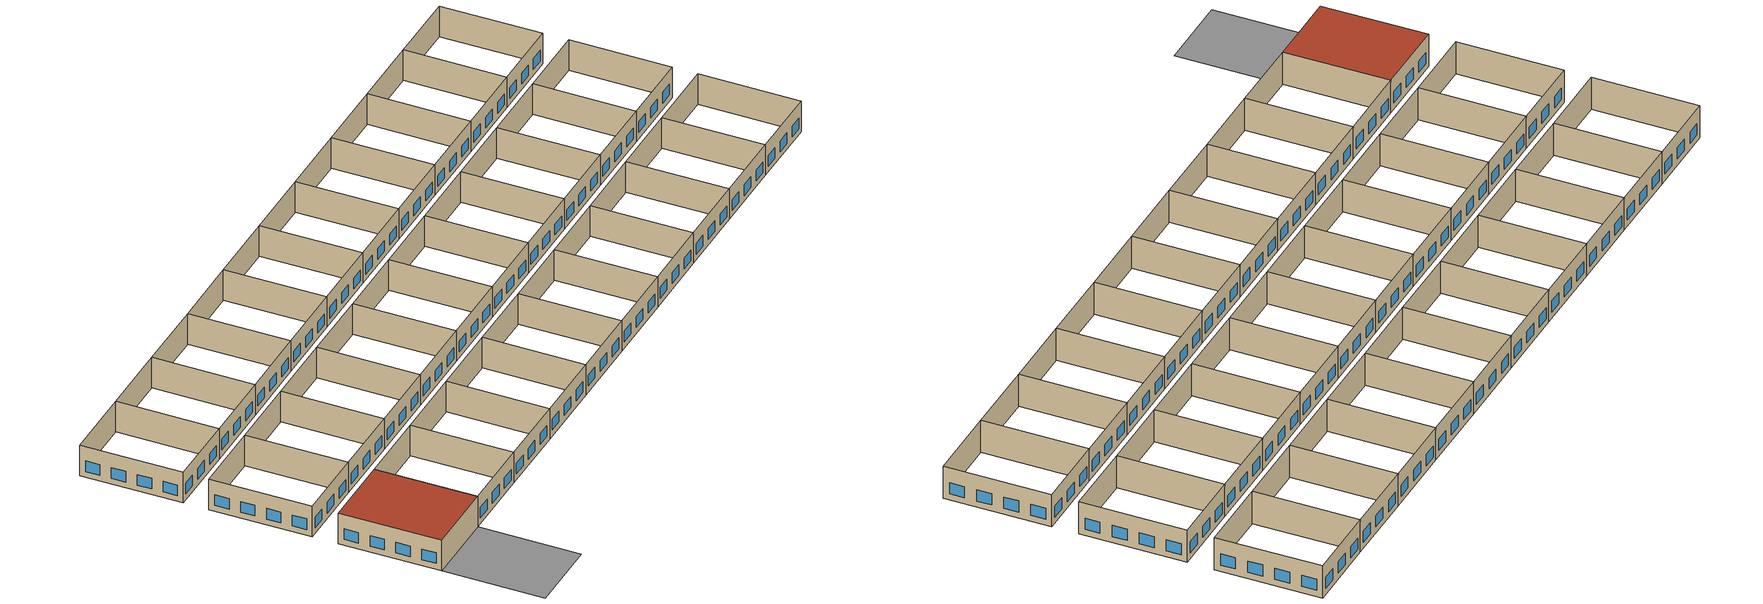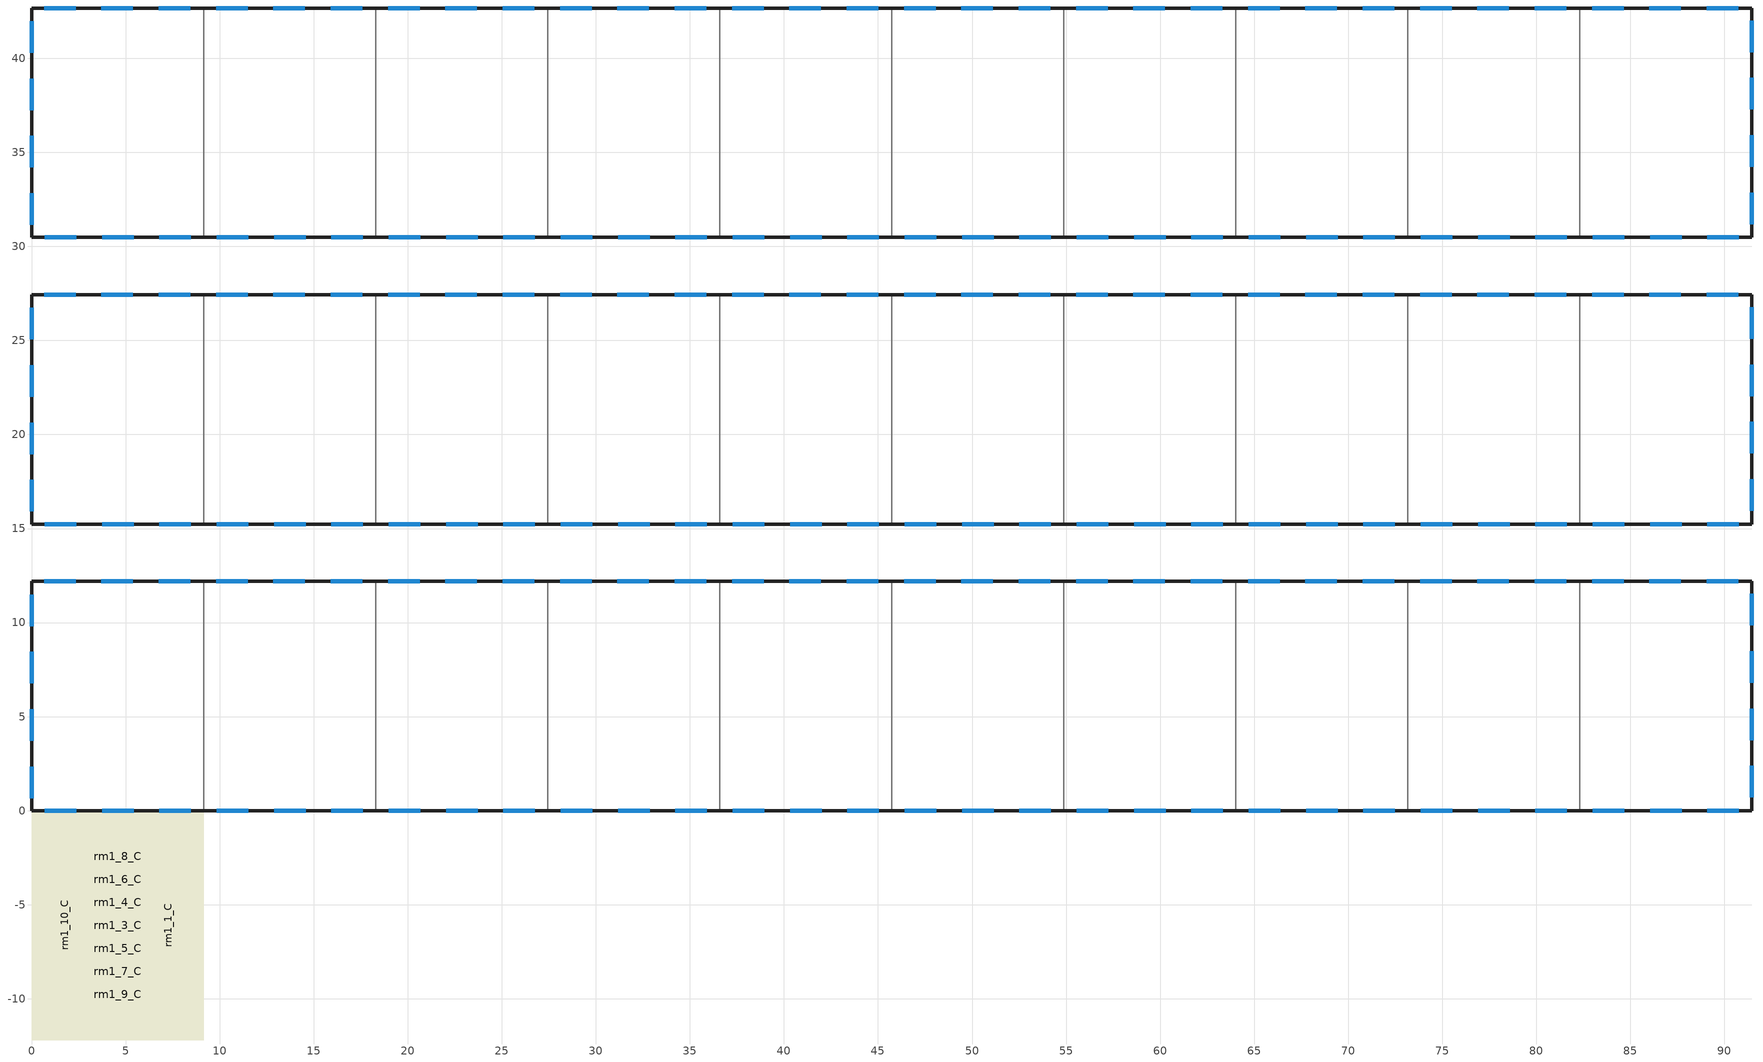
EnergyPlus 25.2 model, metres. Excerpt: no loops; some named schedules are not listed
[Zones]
rm1_3_C
 floor outside (SIMULATED_SL110): 0,-12.19 0,0 9.14,0 9.14,-12.19 z0
 wall outside (4_CONC_RADVA135): 9.14,12.19 0,12.19 0,0 9.14,0 z0:3.96
 wall to rm1_4_C (PARTITION115): 9.14,0 9.14,12.19 z0:3.96
 window (GT3): 8.44,12.19 6.77,12.19 / 5.39,12.19 3.72,12.19 / 2.35,12.19 0.67,12.19 / 0.7,0 2.38,0 / 3.75,0 5.42,0 / 6.8,0 8.47,0 / 0,11.49 0,9.81 / 0,8.44 0,6.77 / 0,5.39 0,3.72 / 0,2.35 0,0.67 z0.76:2.13
 roof outside (CONC_4_IN_NO96): 0,12.19 0,0 9.14,0 9.14,12.19 z3.96
rm1_4_C
 floor outside (SIMULATED_SL110): 0,-12.19 0,0 9.14,0 9.14,-12.19 z0
 wall outside (4_CONC_RADVA135): 18.29,12.19 9.14,12.19 / 9.14,0 18.29,0 z0:3.96
 wall to rm1_5_C (PARTITION115): 18.29,0 18.29,12.19 z0:3.96
 window (GT3): 17.59,12.19 15.91,12.19 / 14.54,12.19 12.86,12.19 / 11.49,12.19 9.81,12.19 / 9.85,0 11.52,0 / 12.89,0 14.57,0 / 15.94,0 17.62,0 z0.76:2.13
 roof outside (CONC_4_IN_NO96): 0,12.19 0,0 9.14,0 9.14,12.19 z3.96
rm1_5_C
 floor outside (SIMULATED_SL110): 0,-12.19 0,0 9.14,0 9.14,-12.19 z0
 wall outside (4_CONC_RADVA135): 27.43,12.19 18.29,12.19 / 18.29,0 27.43,0 z0:3.96
 wall to rm1_6_C (PARTITION115): 27.43,0 27.43,12.19 z0:3.96
 window (GT3): 26.73,12.19 25.05,12.19 / 23.68,12.19 22.01,12.19 / 20.64,12.19 18.96,12.19 / 18.99,0 20.66,0 / 22.04,0 23.71,0 / 25.09,0 26.76,0 z0.76:2.13
 roof outside (CONC_4_IN_NO96): 0,12.19 0,0 9.14,0 9.14,12.19 z3.96
rm1_6_C
 floor outside (SIMULATED_SL110): 0,-12.19 0,0 9.14,0 9.14,-12.19 z0
 wall outside (4_CONC_RADVA135): 36.58,12.19 27.43,12.19 / 27.43,0 36.58,0 z0:3.96
 wall to rm1_7_C (PARTITION115): 36.58,0 36.58,12.19 z0:3.96
 window (GT3): 35.88,12.19 34.2,12.19 / 32.83,12.19 31.15,12.19 / 29.78,12.19 28.1,12.19 / 28.13,0 29.81,0 / 31.18,0 32.86,0 / 34.23,0 35.91,0 z0.76:2.13
 roof outside (CONC_4_IN_NO96): 0,12.19 0,0 9.14,0 9.14,12.19 z3.96
rm1_7_C
 floor outside (SIMULATED_SL110): 0,-12.19 0,0 9.14,0 9.14,-12.19 z0
 wall outside (4_CONC_RADVA135): 45.72,12.19 36.58,12.19 / 36.58,0 45.72,0 z0:3.96
 wall to rm1_8_C (PARTITION115): 45.72,0 45.72,12.19 z0:3.96
 window (GT3): 45.02,12.19 43.34,12.19 / 41.97,12.19 40.3,12.19 / 38.92,12.19 37.25,12.19 / 37.28,0 38.95,0 / 40.33,0 42,0 / 43.37,0 45.05,0 z0.76:2.13
 roof outside (CONC_4_IN_NO96): 0,12.19 0,0 9.14,0 9.14,12.19 z3.96
rm1_8_C
 floor outside (SIMULATED_SL110): 0,-12.19 0,0 9.14,0 9.14,-12.19 z0
 wall outside (4_CONC_RADVA135): 54.86,12.19 45.72,12.19 / 45.72,0 54.86,0 z0:3.96
 wall to rm1_9_C (PARTITION115): 54.86,0 54.86,12.19 z0:3.96
 window (GT3): 54.16,12.19 52.49,12.19 / 51.12,12.19 49.44,12.19 / 48.07,12.19 46.39,12.19 / 46.42,0 48.1,0 / 49.47,0 51.15,0 / 52.52,0 54.19,0 z0.76:2.13
 roof outside (CONC_4_IN_NO96): 0,12.19 0,0 9.14,0 9.14,12.19 z3.96
rm1_9_C
 floor outside (SIMULATED_SL110): 0,-12.19 0,0 9.14,0 9.14,-12.19 z0
 wall outside (4_CONC_RADVA135): 64.01,12.19 54.86,12.19 / 54.86,0 64.01,0 z0:3.96
 wall to rm1_10_C (PARTITION115): 64.01,0 64.01,12.19 z0:3.96
 window (GT3): 63.31,12.19 61.63,12.19 / 60.26,12.19 58.58,12.19 / 57.21,12.19 55.53,12.19 / 55.56,0 57.24,0 / 58.61,0 60.29,0 / 61.66,0 63.34,0 z0.76:2.13
 roof outside (CONC_4_IN_NO96): 0,12.19 0,0 9.14,0 9.14,12.19 z3.96
rm1_10_C
 floor outside (SIMULATED_SL110): 0,-12.19 0,0 9.14,0 9.14,-12.19 z0
 wall outside (4_CONC_RADVA135): 73.15,12.19 64.01,12.19 / 64.01,0 73.15,0 z0:3.96
 wall to rm1_1_C (PARTITION115): 73.15,0 73.15,12.19 z0:3.96
 window (GT3): 72.45,12.19 70.78,12.19 / 69.4,12.19 67.73,12.19 / 66.36,12.19 64.68,12.19 / 64.71,0 66.39,0 / 67.76,0 69.43,0 / 70.81,0 72.48,0 z0.76:2.13
 roof outside (CONC_4_IN_NO96): 0,12.19 0,0 9.14,0 9.14,12.19 z3.96
rm1_1_C
 floor outside (SIMULATED_SL110): 0,-12.19 0,0 9.14,0 9.14,-12.19 z0
 wall outside (4_CONC_RADVA135): 82.3,12.19 73.15,12.19 / 73.15,0 82.3,0 z0:3.96
 wall to rm1_2_C (PARTITION115): 82.3,0 82.3,12.19 z0:3.96
 window (GT3): 81.59,12.19 79.92,12.19 / 78.55,12.19 76.87,12.19 / 75.5,12.19 73.82,12.19 / 73.85,0 75.53,0 / 76.9,0 78.58,0 / 79.95,0 81.62,0 z0.76:2.13
 roof outside (CONC_4_IN_NO96): 0,12.19 0,0 9.14,0 9.14,12.19 z3.96
rm1_2_C
 floor outside (SIMULATED_SL110): 0,-12.19 0,0 9.14,0 9.14,-12.19 z0
 wall outside (4_CONC_RADVA135): 82.3,0 91.44,0 91.44,12.19 82.3,12.19 z0:3.96
 window (GT3): 90.74,12.19 89.06,12.19 / 87.69,12.19 86.02,12.19 / 84.64,12.19 82.97,12.19 / 91.44,0.7 91.44,2.38 / 91.44,3.75 91.44,5.42 / 91.44,6.8 91.44,8.47 / 91.44,9.85 91.44,11.52 / 83,0 84.67,0 / 86.05,0 87.72,0 / 89.09,0 90.77,0 z0.76:2.13
 roof outside (CONC_4_IN_NO96): 0,12.19 0,0 9.14,0 9.14,12.19 z3.96
rm2_1_C
 floor outside (SIMULATED_SL110): 0,-12.19 0,0 9.14,0 9.14,-12.19 z0
 wall outside (4_CONC_RADVA135): 9.14,27.43 0,27.43 0,15.24 9.14,15.24 z0:3.96
 wall to rm2_2_C (PARTITION115): 9.14,15.24 9.14,27.43 z0:3.96
 window (GT3): 8.44,27.43 6.77,27.43 / 5.39,27.43 3.72,27.43 / 2.35,27.43 0.67,27.43 / 0.7,15.24 2.38,15.24 / 3.75,15.24 5.42,15.24 / 6.8,15.24 8.47,15.24 / 0,26.73 0,25.05 / 0,23.68 0,22.01 / 0,20.64 0,18.96 / 0,17.59 0,15.91 z0.76:2.13
 roof outside (CONC_4_IN_NO96): 0,12.19 0,0 9.14,0 9.14,12.19 z3.96
rm2_2_C
 floor outside (SIMULATED_SL110): 0,-12.19 0,0 9.14,0 9.14,-12.19 z0
 wall outside (4_CONC_RADVA135): 18.29,27.43 9.14,27.43 / 9.14,15.24 18.29,15.24 z0:3.96
 wall to rm2_3_C (PARTITION115): 18.29,15.24 18.29,27.43 z0:3.96
 window (GT3): 17.59,27.43 15.91,27.43 / 14.54,27.43 12.86,27.43 / 11.49,27.43 9.81,27.43 / 9.85,15.24 11.52,15.24 / 12.89,15.24 14.57,15.24 / 15.94,15.24 17.62,15.24 z0.76:2.13
 roof outside (CONC_4_IN_NO96): 0,12.19 0,0 9.14,0 9.14,12.19 z3.96
rm2_3_C
 floor outside (SIMULATED_SL110): 0,-12.19 0,0 9.14,0 9.14,-12.19 z0
 wall outside (4_CONC_RADVA135): 27.43,27.43 18.29,27.43 / 18.29,15.24 27.43,15.24 z0:3.96
 wall to rm2_4_C (PARTITION115): 27.43,15.24 27.43,27.43 z0:3.96
 window (GT3): 26.73,27.43 25.05,27.43 / 23.68,27.43 22.01,27.43 / 20.64,27.43 18.96,27.43 / 18.99,15.24 20.66,15.24 / 22.04,15.24 23.71,15.24 / 25.09,15.24 26.76,15.24 z0.76:2.13
 roof outside (CONC_4_IN_NO96): 0,12.19 0,0 9.14,0 9.14,12.19 z3.96
rm2_4_C
 floor outside (SIMULATED_SL110): 0,-12.19 0,0 9.14,0 9.14,-12.19 z0
 wall outside (4_CONC_RADVA135): 36.58,27.43 27.43,27.43 / 27.43,15.24 36.58,15.24 z0:3.96
 wall to rm2_5_C (PARTITION115): 36.58,15.24 36.58,27.43 z0:3.96
 window (GT3): 35.88,27.43 34.2,27.43 / 32.83,27.43 31.15,27.43 / 29.78,27.43 28.1,27.43 / 28.13,15.24 29.81,15.24 / 31.18,15.24 32.86,15.24 / 34.23,15.24 35.91,15.24 z0.76:2.13
 roof outside (CONC_4_IN_NO96): 0,12.19 0,0 9.14,0 9.14,12.19 z3.96
rm2_5_C
 floor outside (SIMULATED_SL110): 0,-12.19 0,0 9.14,0 9.14,-12.19 z0
 wall outside (4_CONC_RADVA135): 45.72,27.43 36.58,27.43 / 36.58,15.24 45.72,15.24 z0:3.96
 wall to rm2_6_C (PARTITION115): 45.72,15.24 45.72,27.43 z0:3.96
 window (GT3): 45.02,27.43 43.34,27.43 / 41.97,27.43 40.3,27.43 / 38.92,27.43 37.25,27.43 / 37.28,15.24 38.95,15.24 / 40.33,15.24 42,15.24 / 43.37,15.24 45.05,15.24 z0.76:2.13
 roof outside (CONC_4_IN_NO96): 0,12.19 0,0 9.14,0 9.14,12.19 z3.96
rm2_6_C
 floor outside (SIMULATED_SL110): 0,-12.19 0,0 9.14,0 9.14,-12.19 z0
 wall outside (4_CONC_RADVA135): 54.86,27.43 45.72,27.43 / 45.72,15.24 54.86,15.24 z0:3.96
 wall to rm2_7_C (PARTITION115): 54.86,15.24 54.86,27.43 z0:3.96
 window (GT3): 54.16,27.43 52.49,27.43 / 51.12,27.43 49.44,27.43 / 48.07,27.43 46.39,27.43 / 46.42,15.24 48.1,15.24 / 49.47,15.24 51.15,15.24 / 52.52,15.24 54.19,15.24 z0.76:2.13
 roof outside (CONC_4_IN_NO96): 0,12.19 0,0 9.14,0 9.14,12.19 z3.96
rm2_7_C
 floor outside (SIMULATED_SL110): 0,-12.19 0,0 9.14,0 9.14,-12.19 z0
 wall outside (4_CONC_RADVA135): 64.01,27.43 54.86,27.43 / 54.86,15.24 64.01,15.24 z0:3.96
 wall to rm2_8_C (PARTITION115): 64.01,15.24 64.01,27.43 z0:3.96
 window (GT3): 63.31,27.43 61.63,27.43 / 60.26,27.43 58.58,27.43 / 57.21,27.43 55.53,27.43 / 55.56,15.24 57.24,15.24 / 58.61,15.24 60.29,15.24 / 61.66,15.24 63.34,15.24 z0.76:2.13
 roof outside (CONC_4_IN_NO96): 0,12.19 0,0 9.14,0 9.14,12.19 z3.96
rm2_8_C
 floor outside (SIMULATED_SL110): 0,-12.19 0,0 9.14,0 9.14,-12.19 z0
 wall outside (4_CONC_RADVA135): 73.15,27.43 64.01,27.43 / 64.01,15.24 73.15,15.24 z0:3.96
 wall to rm2_9_C (PARTITION115): 73.15,15.24 73.15,27.43 z0:3.96
 window (GT3): 72.45,27.43 70.78,27.43 / 69.4,27.43 67.73,27.43 / 66.36,27.43 64.68,27.43 / 64.71,15.24 66.39,15.24 / 67.76,15.24 69.43,15.24 / 70.81,15.24 72.48,15.24 z0.76:2.13
 roof outside (CONC_4_IN_NO96): 0,12.19 0,0 9.14,0 9.14,12.19 z3.96
rm2_9_C
 floor outside (SIMULATED_SL110): 0,-12.19 0,0 9.14,0 9.14,-12.19 z0
 wall outside (4_CONC_RADVA135): 82.3,27.43 73.15,27.43 / 73.15,15.24 82.3,15.24 z0:3.96
 wall to rm2_10_C (PARTITION115): 82.3,15.24 82.3,27.43 z0:3.96
 window (GT3): 81.59,27.43 79.92,27.43 / 78.55,27.43 76.87,27.43 / 75.5,27.43 73.82,27.43 / 73.85,15.24 75.53,15.24 / 76.9,15.24 78.58,15.24 / 79.95,15.24 81.62,15.24 z0.76:2.13
 roof outside (CONC_4_IN_NO96): 0,12.19 0,0 9.14,0 9.14,12.19 z3.96
rm2_10_C
 floor outside (SIMULATED_SL110): 0,-12.19 0,0 9.14,0 9.14,-12.19 z0
 wall outside (4_CONC_RADVA135): 82.3,15.24 91.44,15.24 91.44,27.43 82.3,27.43 z0:3.96
 window (GT3): 90.74,27.43 89.06,27.43 / 87.69,27.43 86.02,27.43 / 84.64,27.43 82.97,27.43 / 91.44,15.94 91.44,17.62 / 91.44,18.99 91.44,20.66 / 91.44,22.04 91.44,23.71 / 91.44,25.09 91.44,26.76 / 83,15.24 84.67,15.24 / 86.05,15.24 87.72,15.24 / 89.09,15.24 90.77,15.24 z0.76:2.13
 roof outside (CONC_4_IN_NO96): 0,12.19 0,0 9.14,0 9.14,12.19 z3.96
rm3_1_C
 floor outside (SIMULATED_SL110): 0,-12.19 0,0 9.14,0 9.14,-12.19 z0
 wall outside (4_CONC_RADVA135): 9.14,42.67 0,42.67 0,30.48 9.14,30.48 z0:3.96
 wall to rm3_2_C (PARTITION115): 9.14,30.48 9.14,42.67 z0:3.96
 window (GT3): 8.44,42.67 6.77,42.67 / 5.39,42.67 3.72,42.67 / 2.35,42.67 0.67,42.67 / 0.7,30.48 2.38,30.48 / 3.75,30.48 5.42,30.48 / 6.8,30.48 8.47,30.48 / 0,41.97 0,40.3 / 0,38.92 0,37.25 / 0,35.88 0,34.2 / 0,32.83 0,31.15 z0.76:2.13
 roof outside (CONC_4_IN_NO96): 0,12.19 0,0 9.14,0 9.14,12.19 z3.96
rm3_2_C
 floor outside (SIMULATED_SL110): 0,-12.19 0,0 9.14,0 9.14,-12.19 z0
 wall outside (4_CONC_RADVA135): 18.29,42.67 9.14,42.67 / 9.14,30.48 18.29,30.48 z0:3.96
 wall to rm3_3_C (PARTITION115): 18.29,30.48 18.29,42.67 z0:3.96
 window (GT3): 17.59,42.67 15.91,42.67 / 14.54,42.67 12.86,42.67 / 11.49,42.67 9.81,42.67 / 9.85,30.48 11.52,30.48 / 12.89,30.48 14.57,30.48 / 15.94,30.48 17.62,30.48 z0.76:2.13
 roof outside (CONC_4_IN_NO96): 0,12.19 0,0 9.14,0 9.14,12.19 z3.96
rm3_3_C
 floor outside (SIMULATED_SL110): 0,-12.19 0,0 9.14,0 9.14,-12.19 z0
 wall outside (4_CONC_RADVA135): 27.43,42.67 18.29,42.67 / 18.29,30.48 27.43,30.48 z0:3.96
 wall to rm3_4_C (PARTITION115): 27.43,30.48 27.43,42.67 z0:3.96
 window (GT3): 26.73,42.67 25.05,42.67 / 23.68,42.67 22.01,42.67 / 20.64,42.67 18.96,42.67 / 18.99,30.48 20.66,30.48 / 22.04,30.48 23.71,30.48 / 25.09,30.48 26.76,30.48 z0.76:2.13
 roof outside (CONC_4_IN_NO96): 0,12.19 0,0 9.14,0 9.14,12.19 z3.96
rm3_4_C
 floor outside (SIMULATED_SL110): 0,-12.19 0,0 9.14,0 9.14,-12.19 z0
 wall outside (4_CONC_RADVA135): 36.58,42.67 27.43,42.67 / 27.43,30.48 36.58,30.48 z0:3.96
 wall to rm3_5_C (PARTITION115): 36.58,30.48 36.58,42.67 z0:3.96
 window (GT3): 35.88,42.67 34.2,42.67 / 32.83,42.67 31.15,42.67 / 29.78,42.67 28.1,42.67 / 28.13,30.48 29.81,30.48 / 31.18,30.48 32.86,30.48 / 34.23,30.48 35.91,30.48 z0.76:2.13
 roof outside (CONC_4_IN_NO96): 0,12.19 0,0 9.14,0 9.14,12.19 z3.96
rm3_5_C
 floor outside (SIMULATED_SL110): 0,-12.19 0,0 9.14,0 9.14,-12.19 z0
 wall outside (4_CONC_RADVA135): 45.72,42.67 36.58,42.67 / 36.58,30.48 45.72,30.48 z0:3.96
 wall to rm3_6_C (PARTITION115): 45.72,30.48 45.72,42.67 z0:3.96
 window (GT3): 45.02,42.67 43.34,42.67 / 41.97,42.67 40.3,42.67 / 38.92,42.67 37.25,42.67 / 37.28,30.48 38.95,30.48 / 40.33,30.48 42,30.48 / 43.37,30.48 45.05,30.48 z0.76:2.13
 roof outside (CONC_4_IN_NO96): 0,12.19 0,0 9.14,0 9.14,12.19 z3.96
rm3_6_C
 floor outside (SIMULATED_SL110): 0,-12.19 0,0 9.14,0 9.14,-12.19 z0
 wall outside (4_CONC_RADVA135): 54.86,42.67 45.72,42.67 / 45.72,30.48 54.86,30.48 z0:3.96
 wall to rm3_7_C (PARTITION115): 54.86,30.48 54.86,42.67 z0:3.96
 window (GT3): 54.16,42.67 52.49,42.67 / 51.12,42.67 49.44,42.67 / 48.07,42.67 46.39,42.67 / 46.42,30.48 48.1,30.48 / 49.47,30.48 51.15,30.48 / 52.52,30.48 54.19,30.48 z0.76:2.13
 roof outside (CONC_4_IN_NO96): 0,12.19 0,0 9.14,0 9.14,12.19 z3.96
rm3_7_C
 floor outside (SIMULATED_SL110): 0,-12.19 0,0 9.14,0 9.14,-12.19 z0
 wall outside (4_CONC_RADVA135): 64.01,42.67 54.86,42.67 / 54.86,30.48 64.01,30.48 z0:3.96
 wall to rm3_8_C (PARTITION115): 64.01,30.48 64.01,42.67 z0:3.96
 window (GT3): 63.31,42.67 61.63,42.67 / 60.26,42.67 58.58,42.67 / 57.21,42.67 55.53,42.67 / 55.56,30.48 57.24,30.48 / 58.61,30.48 60.29,30.48 / 61.66,30.48 63.34,30.48 z0.76:2.13
 roof outside (CONC_4_IN_NO96): 0,12.19 0,0 9.14,0 9.14,12.19 z3.96
rm3_8_C
 floor outside (SIMULATED_SL110): 0,-12.19 0,0 9.14,0 9.14,-12.19 z0
 wall outside (4_CONC_RADVA135): 73.15,42.67 64.01,42.67 / 64.01,30.48 73.15,30.48 z0:3.96
 wall to rm3_9_C (PARTITION115): 73.15,30.48 73.15,42.67 z0:3.96
 window (GT3): 72.45,42.67 70.78,42.67 / 69.4,42.67 67.73,42.67 / 66.36,42.67 64.68,42.67 / 64.71,30.48 66.39,30.48 / 67.76,30.48 69.43,30.48 / 70.81,30.48 72.48,30.48 z0.76:2.13
 roof outside (CONC_4_IN_NO96): 0,12.19 0,0 9.14,0 9.14,12.19 z3.96
rm3_9_C
 floor outside (SIMULATED_SL110): 0,-12.19 0,0 9.14,0 9.14,-12.19 z0
 wall outside (4_CONC_RADVA135): 82.3,42.67 73.15,42.67 / 73.15,30.48 82.3,30.48 z0:3.96
 wall to rm3_10_C (PARTITION115): 82.3,30.48 82.3,42.67 z0:3.96
 window (GT3): 81.59,42.67 79.92,42.67 / 78.55,42.67 76.87,42.67 / 75.5,42.67 73.82,42.67 / 73.85,30.48 75.53,30.48 / 76.9,30.48 78.58,30.48 / 79.95,30.48 81.62,30.48 z0.76:2.13
 roof outside (CONC_4_IN_NO96): 0,12.19 0,0 9.14,0 9.14,12.19 z3.96
rm3_10_C
 floor outside (SIMULATED_SL110): 0,-12.19 0,0 9.14,0 9.14,-12.19 z0
 wall outside (4_CONC_RADVA135): 82.3,30.48 91.44,30.48 91.44,42.67 82.3,42.67 z0:3.96
 window (GT3): 90.74,42.67 89.06,42.67 / 87.69,42.67 86.02,42.67 / 84.64,42.67 82.97,42.67 / 91.44,31.18 91.44,32.86 / 91.44,34.23 91.44,35.91 / 91.44,37.28 91.44,38.95 / 91.44,40.33 91.44,42 / 83,30.48 84.67,30.48 / 86.05,30.48 87.72,30.48 / 89.09,30.48 90.77,30.48 z0.76:2.13
 roof outside (CONC_4_IN_NO96): 0,12.19 0,0 9.14,0 9.14,12.19 z3.96
[Building]
Green Design Tools: North Axis {deg}=180.0017; Terrain=City; Loads Convergence Tolerance Value=0.04; Temperature Convergence Tolerance Value {deltaC}=0.4; Solar Distribution=FullExterior; Maximum Number of Warmup Days=25; Minimum Number of Warmup Days=6
[Site:Location]
CZ03RV2: Latitude {deg}=38.5; Longitude {deg}=-121.5; Time Zone {hr}=-8; Elevation {m}=15.24
[Site:GroundTemperature:BuildingSurface]
12.38889, 11.22224, 11.11112, 11.66668, 13.8889, 16.11112, 18.05557, 19.2778, 19.38892, 18.38889, 16.50002, 14.33334
[SizingPeriod:DesignDay] Humidity Condition Type=Wetbulb; Rain Indicator=No; Snow Indicator=No; Daylight Saving Time Indicator=No; Solar Model Indicator=ASHRAEClearSky; Sky Clearness=0
Name | Month | Day of Month | Day Type | Maximum Dry-Bulb Temperature {C} | Daily Dry-Bulb Temperature Range {deltaC} | Wetbulb or DewPoint at Maximum Dry-Bulb {C} | Barometric Pressure {Pa} | Wind Speed {m/s} | Wind Direction {deg}
CZ03RV2 Coldest Day from Weather File | 12 | 28 | WinterDesignDay | 15 | 13.3 | 8.9 | 102805.1 | 2.12 | 67
CZ03RV2 Hottest Day from Weather File | 9 | 29 | SummerDesignDay | 31.7 | 20.6 | 16.1 | 101351.8 | 5.06 | 87
[Material] Thermal Absorptance=0.9
Name | Roughness | Thickness {m} | Conductivity {W/m-K} | Density {kg/m3} | Specific Heat {J/kg-K} | Solar Absorptance | Visible Absorptance
CONC_4_IN_NO96__CC03_97 | MediumRough | 0.10159 | 1.310345 | 2242.584 | 836.7661 | 0.7
SIMULATED_SL110__IN05_111 | MediumRough | 0.245821 | 0.04324 | 9.611076 | 836.7661 | 0
SIMULATED_SL110__MAT357_112 | MediumRough | 0.4572 | 0.8648 | 1361.569 | 836.7661 | 0
SIMULATED_SL110__MAT356_113 | MediumRough | 0.3048 | 0.51888 | 1601.846 | 836.7661 | 0
PARTITION115__GP02_87 | MediumRough | 0.0158801 | 0.160161 | 800.923 | 836.7661 | 0.3
4_CONC_RADVA135__CC14_80 | MediumRough | 0.10159 | 1.801724 | 2242.584 | 836.7661 | 0.7
4_CONC_RADVA135__IN36_136 | MediumRough | 0.0762 | 0.034592 | 28.83323 | 1213.311 | 0.7
4_CONC_RADVA135__GP02_87 | MediumRough | 0.0158801 | 0.160161 | 800.923 | 836.7661 | 0.7
rm1_3_CFURN; rm1_4_CFURN; rm1_5_CFURN; rm1_6_CFURN; rm1_7_CFURN; rm1_8_CFURN; rm1_9_CFURN; rm1_10_CFURN; rm1_1_CFURN; rm1_2_CFURN; rm2_1_CFURN; rm2_2_CFURN; rm2_3_CFURN; rm2_4_CFURN; rm2_5_CFURN; rm2_6_CFURN; rm2_7_CFURN; rm2_8_CFURN; rm2_9_CFURN; rm2_10_CFURN; rm3_1_CFURN; rm3_2_CFURN; rm3_3_CFURN; rm3_4_CFURN; rm3_5_CFURN; rm3_6_CFURN; rm3_7_CFURN; rm3_8_CFURN; rm3_9_CFURN; rm3_10_CFURN | Smooth | 0.00762 | 0.17296 | 640.7384 | 1255.149 | 0.7 | 0.7
[Construction]
CONC_4_IN_NO96: CONC_4_IN_NO96__CC03_97
SIMULATED_SL110: SIMULATED_SL110__IN05_111, SIMULATED_SL110__MAT357_112, SIMULATED_SL110__MAT356_113
PARTITION115: PARTITION115__GP02_87, PARTITION115__WMF00_116, PARTITION115__GP02_87
4_CONC_RADVA135: 4_CONC_RADVA135__CC14_80, 4_CONC_RADVA135__IN36_136, 4_CONC_RADVA135__GP02_87
GT3: BRONZE 6MM
rm1_3_CFURNCONS: rm1_3_CFURN
rm1_4_CFURNCONS: rm1_4_CFURN
rm1_5_CFURNCONS: rm1_5_CFURN
rm1_6_CFURNCONS: rm1_6_CFURN
rm1_7_CFURNCONS: rm1_7_CFURN
rm1_8_CFURNCONS: rm1_8_CFURN
rm1_9_CFURNCONS: rm1_9_CFURN
rm1_10_CFURNCONS: rm1_10_CFURN
rm1_1_CFURNCONS: rm1_1_CFURN
rm1_2_CFURNCONS: rm1_2_CFURN
rm2_1_CFURNCONS: rm2_1_CFURN
rm2_2_CFURNCONS: rm2_2_CFURN
rm2_3_CFURNCONS: rm2_3_CFURN
rm2_4_CFURNCONS: rm2_4_CFURN
rm2_5_CFURNCONS: rm2_5_CFURN
rm2_6_CFURNCONS: rm2_6_CFURN
rm2_7_CFURNCONS: rm2_7_CFURN
rm2_8_CFURNCONS: rm2_8_CFURN
rm2_9_CFURNCONS: rm2_9_CFURN
rm2_10_CFURNCONS: rm2_10_CFURN
rm3_1_CFURNCONS: rm3_1_CFURN
rm3_2_CFURNCONS: rm3_2_CFURN
rm3_3_CFURNCONS: rm3_3_CFURN
rm3_4_CFURNCONS: rm3_4_CFURN
rm3_5_CFURNCONS: rm3_5_CFURN
rm3_6_CFURNCONS: rm3_6_CFURN
rm3_7_CFURNCONS: rm3_7_CFURN
rm3_8_CFURNCONS: rm3_8_CFURN
rm3_9_CFURNCONS: rm3_9_CFURN
rm3_10_CFURNCONS: rm3_10_CFURN
[Material:NoMass]
PARTITION115__WMF00_116: Roughness=MediumRough; Thermal Resistance {m2-K/W}=0.107499; Thermal Absorptance=0.9; Solar Absorptance=0.3
[WindowMaterial:Glazing]
BRONZE 6MM: Optical Data Type=SpectralAverage; Thickness {m}=.006; Solar Transmittance at Normal Incidence=.482; Front Side Solar Reflectance at Normal Incidence=.054; Back Side Solar Reflectance at Normal Incidence=.054; Visible Transmittance at Normal Incidence=.534; Front Side Visible Reflectance at Normal Incidence=.057; Back Side Visible Reflectance at Normal Incidence=.057; Infrared Transmittance at Normal Incidence=0; Front Side Infrared Hemispherical Emissivity=.84; Back Side Infrared Hemispherical Emissivity=.84; Conductivity {W/m-K}=.9
[WindowMaterial:Shade] Solar Transmittance=0.8; Solar Reflectance=0.19; Visible Transmittance=0.8; Visible Reflectance=0.19; Infrared Hemispherical Emissivity=0.001; Infrared Transmittance=0.99; Thickness {m}=0.001; Conductivity {W/m-K}=10000; Shade to Glass Distance {m}=0.001; Top Opening Multiplier=0; Bottom Opening Multiplier=0; Left-Side Opening Multiplier=0; Right-Side Opening Multiplier=0; Airflow Permeability=0.8
Window1001WSM; Window3806WSM; Window3807WSM; Window1003WSM; Window3808WSM; Window3809WSM; Window1004WSM; Window3810WSM; Window3811WSM; Window3812WSM; Window1006WSM; Window3813WSM; Window3814WSM; Window1007WSM; Window3815WSM; Window3816WSM; Window1008WSM; Window3817WSM; Window3818WSM; Window1009WSM; Window3819WSM; Window3820WSM; Window1010WSM; Window3821WSM; Window3822WSM; Window1011WSM; Window3823WSM; Window3824WSM; Window1012WSM; Window3825WSM; Window3826WSM; Window1013WSM; Window3827WSM; Window3828WSM; Window1014WSM; Window3829WSM; Window3830WSM; Window1015WSM; Window3831WSM; Window3832WSM; Window1016WSM; Window3833WSM; Window3834WSM; Window1017WSM; Window3835WSM; Window3836WSM; Window1018WSM; Window3837WSM; Window3838WSM; Window1005WSM; Window3839WSM; Window3840WSM; Window1019WSM; Window3841WSM; Window3842WSM; Window1020WSM; Window3843WSM; Window3844WSM; Window1021WSM; Window3845WSM; Window3846WSM; Window1022WSM; Window3847WSM; Window3848WSM; Window3849WSM; Window1023WSM; Window3850WSM; Window3851WSM; Window1024WSM; Window3852WSM; Window3853WSM; Window1025WSM; Window3854WSM; Window3855WSM; Window1026WSM; Window3856WSM; Window3857WSM; Window3858WSM; Window1027WSM; Window3859WSM; Window3860WSM; Window1028WSM; Window3861WSM; Window3862WSM; Window1029WSM; Window3863WSM; Window3864WSM; Window1030WSM; Window3865WSM; Window3866WSM; Window1031WSM; Window3867WSM; Window3868WSM; Window1032WSM; Window3869WSM; Window3870WSM; Window1033WSM; Window3871WSM; Window3872WSM; Window1034WSM; Window3873WSM; Window3874WSM; Window1035WSM; Window3875WSM; Window3876WSM; Window1036WSM; Window3877WSM; Window3878WSM; Window1037WSM; Window3879WSM; Window3880WSM; Window1038WSM; Window3881WSM; Window3882WSM; Window1039WSM; Window3883WSM; Window3884WSM; Window1040WSM; Window3885WSM; Window3886WSM; Window1041WSM; Window3887WSM; Window3888WSM; Window1042WSM; Window3889WSM; Window3890WSM; Window1043WSM; Window3891WSM; Window3892WSM; Window1044WSM; Window3893WSM; Window3894WSM; Window3895WSM; Window1045WSM; Window3896WSM; Window3897WSM; Window1046WSM; Window3898WSM; Window3899WSM; Window1047WSM; Window3900WSM; Window3901WSM; Window1048WSM; Window3902WSM; Window3903WSM; Window3904WSM; Window1049WSM; Window3905WSM; Window3906WSM; Window1050WSM; Window3907WSM; Window3908WSM; Window1051WSM; Window3909WSM; Window3910WSM; Window1052WSM; Window3911WSM; Window3912WSM; Window1053WSM; Window3913WSM; Window3914WSM; Window1054WSM; Window3915WSM; Window3916WSM; Window1055WSM; Window3917WSM; Window3918WSM; Window1056WSM; Window3919WSM; Window3920WSM; Window1057WSM; Window3921WSM; Window3922WSM; Window1058WSM; Window3923WSM; Window3924WSM; Window1059WSM; Window3925WSM; Window3926WSM; Window1060WSM; Window3927WSM; Window3928WSM; Window1061WSM; Window3929WSM; Window3930WSM; Window1062WSM; Window3931WSM; Window3932WSM; Window1063WSM; Window3933WSM; Window3934WSM; Window1064WSM; Window3935WSM; Window3936WSM; Window1065WSM; Window3937WSM; Window3938WSM; Window1066WSM; Window3939WSM; Window3940WSM; Window3941WSM; Window1067WSM; Window3942WSM; Window3943WSM
[WindowProperty:ShadingControl] Shading Type=InteriorShade; Shading Control Type=AlwaysOn; Setpoint {W/m2, W or deg C}=10.9383; Shading Control Is Scheduled=NO; Glare Control Is Active=NO
Name | Shading Device Material
Window1001WSC | Window1001WSM
Window3806WSC | Window3806WSM
Window3807WSC | Window3807WSM
Window1003WSC | Window1003WSM
Window3808WSC | Window3808WSM
Window3809WSC | Window3809WSM
Window1004WSC | Window1004WSM
Window3810WSC | Window3810WSM
Window3811WSC | Window3811WSM
Window3812WSC | Window3812WSM
Window1006WSC | Window1006WSM
Window3813WSC | Window3813WSM
Window3814WSC | Window3814WSM
Window1007WSC | Window1007WSM
Window3815WSC | Window3815WSM
Window3816WSC | Window3816WSM
Window1008WSC | Window1008WSM
Window3817WSC | Window3817WSM
Window3818WSC | Window3818WSM
Window1009WSC | Window1009WSM
Window3819WSC | Window3819WSM
Window3820WSC | Window3820WSM
Window1010WSC | Window1010WSM
Window3821WSC | Window3821WSM
Window3822WSC | Window3822WSM
Window1011WSC | Window1011WSM
Window3823WSC | Window3823WSM
Window3824WSC | Window3824WSM
Window1012WSC | Window1012WSM
Window3825WSC | Window3825WSM
Window3826WSC | Window3826WSM
Window1013WSC | Window1013WSM
Window3827WSC | Window3827WSM
Window3828WSC | Window3828WSM
Window1014WSC | Window1014WSM
Window3829WSC | Window3829WSM
Window3830WSC | Window3830WSM
Window1015WSC | Window1015WSM
Window3831WSC | Window3831WSM
Window3832WSC | Window3832WSM
Window1016WSC | Window1016WSM
Window3833WSC | Window3833WSM
Window3834WSC | Window3834WSM
Window1017WSC | Window1017WSM
Window3835WSC | Window3835WSM
Window3836WSC | Window3836WSM
Window1018WSC | Window1018WSM
Window3837WSC | Window3837WSM
Window3838WSC | Window3838WSM
Window1005WSC | Window1005WSM
Window3839WSC | Window3839WSM
Window3840WSC | Window3840WSM
Window1019WSC | Window1019WSM
Window3841WSC | Window3841WSM
Window3842WSC | Window3842WSM
Window1020WSC | Window1020WSM
Window3843WSC | Window3843WSM
Window3844WSC | Window3844WSM
Window1021WSC | Window1021WSM
Window3845WSC | Window3845WSM
Window3846WSC | Window3846WSM
Window1022WSC | Window1022WSM
Window3847WSC | Window3847WSM
Window3848WSC | Window3848WSM
Window3849WSC | Window3849WSM
Window1023WSC | Window1023WSM
Window3850WSC | Window3850WSM
Window3851WSC | Window3851WSM
Window1024WSC | Window1024WSM
Window3852WSC | Window3852WSM
Window3853WSC | Window3853WSM
Window1025WSC | Window1025WSM
Window3854WSC | Window3854WSM
Window3855WSC | Window3855WSM
Window1026WSC | Window1026WSM
Window3856WSC | Window3856WSM
Window3857WSC | Window3857WSM
Window3858WSC | Window3858WSM
Window1027WSC | Window1027WSM
Window3859WSC | Window3859WSM
Window3860WSC | Window3860WSM
Window1028WSC | Window1028WSM
Window3861WSC | Window3861WSM
Window3862WSC | Window3862WSM
Window1029WSC | Window1029WSM
Window3863WSC | Window3863WSM
Window3864WSC | Window3864WSM
Window1030WSC | Window1030WSM
Window3865WSC | Window3865WSM
Window3866WSC | Window3866WSM
Window1031WSC | Window1031WSM
Window3867WSC | Window3867WSM
Window3868WSC | Window3868WSM
Window1032WSC | Window1032WSM
Window3869WSC | Window3869WSM
Window3870WSC | Window3870WSM
Window1033WSC | Window1033WSM
Window3871WSC | Window3871WSM
Window3872WSC | Window3872WSM
Window1034WSC | Window1034WSM
Window3873WSC | Window3873WSM
Window3874WSC | Window3874WSM
Window1035WSC | Window1035WSM
Window3875WSC | Window3875WSM
Window3876WSC | Window3876WSM
Window1036WSC | Window1036WSM
Window3877WSC | Window3877WSM
Window3878WSC | Window3878WSM
Window1037WSC | Window1037WSM
Window3879WSC | Window3879WSM
Window3880WSC | Window3880WSM
Window1038WSC | Window1038WSM
Window3881WSC | Window3881WSM
Window3882WSC | Window3882WSM
Window1039WSC | Window1039WSM
Window3883WSC | Window3883WSM
Window3884WSC | Window3884WSM
Window1040WSC | Window1040WSM
Window3885WSC | Window3885WSM
Window3886WSC | Window3886WSM
Window1041WSC | Window1041WSM
Window3887WSC | Window3887WSM
Window3888WSC | Window3888WSM
Window1042WSC | Window1042WSM
Window3889WSC | Window3889WSM
Window3890WSC | Window3890WSM
Window1043WSC | Window1043WSM
Window3891WSC | Window3891WSM
Window3892WSC | Window3892WSM
Window1044WSC | Window1044WSM
Window3893WSC | Window3893WSM
Window3894WSC | Window3894WSM
Window3895WSC | Window3895WSM
Window1045WSC | Window1045WSM
Window3896WSC | Window3896WSM
Window3897WSC | Window3897WSM
Window1046WSC | Window1046WSM
Window3898WSC | Window3898WSM
Window3899WSC | Window3899WSM
Window1047WSC | Window1047WSM
Window3900WSC | Window3900WSM
Window3901WSC | Window3901WSM
Window1048WSC | Window1048WSM
Window3902WSC | Window3902WSM
Window3903WSC | Window3903WSM
Window3904WSC | Window3904WSM
Window1049WSC | Window1049WSM
Window3905WSC | Window3905WSM
Window3906WSC | Window3906WSM
Window1050WSC | Window1050WSM
Window3907WSC | Window3907WSM
Window3908WSC | Window3908WSM
Window1051WSC | Window1051WSM
Window3909WSC | Window3909WSM
Window3910WSC | Window3910WSM
Window1052WSC | Window1052WSM
Window3911WSC | Window3911WSM
Window3912WSC | Window3912WSM
Window1053WSC | Window1053WSM
Window3913WSC | Window3913WSM
Window3914WSC | Window3914WSM
Window1054WSC | Window1054WSM
Window3915WSC | Window3915WSM
Window3916WSC | Window3916WSM
Window1055WSC | Window1055WSM
Window3917WSC | Window3917WSM
Window3918WSC | Window3918WSM
Window1056WSC | Window1056WSM
Window3919WSC | Window3919WSM
Window3920WSC | Window3920WSM
Window1057WSC | Window1057WSM
Window3921WSC | Window3921WSM
Window3922WSC | Window3922WSM
Window1058WSC | Window1058WSM
Window3923WSC | Window3923WSM
Window3924WSC | Window3924WSM
Window1059WSC | Window1059WSM
Window3925WSC | Window3925WSM
Window3926WSC | Window3926WSM
Window1060WSC | Window1060WSM
Window3927WSC | Window3927WSM
Window3928WSC | Window3928WSM
Window1061WSC | Window1061WSM
Window3929WSC | Window3929WSM
Window3930WSC | Window3930WSM
Window1062WSC | Window1062WSM
Window3931WSC | Window3931WSM
Window3932WSC | Window3932WSM
Window1063WSC | Window1063WSM
Window3933WSC | Window3933WSM
Window3934WSC | Window3934WSM
Window1064WSC | Window1064WSM
Window3935WSC | Window3935WSM
Window3936WSC | Window3936WSM
Window1065WSC | Window1065WSM
Window3937WSC | Window3937WSM
Window3938WSC | Window3938WSM
Window1066WSC | Window1066WSM
Window3939WSC | Window3939WSM
Window3940WSC | Window3940WSM
Window3941WSC | Window3941WSM
Window1067WSC | Window1067WSM
Window3942WSC | Window3942WSM
Window3943WSC | Window3943WSM
[Zone] Type=1; Multiplier=1; Ceiling Height {m}=3.9624; Volume {m3}=441.7421
rm1_3_C; rm1_4_C; rm1_5_C; rm1_6_C; rm1_7_C; rm1_8_C; rm1_9_C; rm1_10_C; rm1_1_C; rm1_2_C; rm2_1_C; rm2_2_C; rm2_3_C; rm2_4_C; rm2_5_C; rm2_6_C; rm2_7_C; rm2_8_C; rm2_9_C; rm2_10_C; rm3_1_C; rm3_2_C; rm3_3_C; rm3_4_C; rm3_5_C; rm3_6_C; rm3_7_C; rm3_8_C; rm3_9_C; rm3_10_C
[People] Number of People Schedule=OffOcc; Number of People Calculation Method=People; Number of People=4.363636; Fraction Radiant=0.3
Name | Zone or ZoneList | Activity Level Schedule
rm1_3_C_PEOPLE | rm1_3_C | rm1_3_CActSched
rm1_4_C_PEOPLE | rm1_4_C | rm1_4_CActSched
rm1_5_C_PEOPLE | rm1_5_C | rm1_5_CActSched
rm1_6_C_PEOPLE | rm1_6_C | rm1_6_CActSched
rm1_7_C_PEOPLE | rm1_7_C | rm1_7_CActSched
rm1_8_C_PEOPLE | rm1_8_C | rm1_8_CActSched
rm1_9_C_PEOPLE | rm1_9_C | rm1_9_CActSched
rm1_10_C_PEOPLE | rm1_10_C | rm1_10_CActSched
rm1_1_C_PEOPLE | rm1_1_C | rm1_1_CActSched
rm1_2_C_PEOPLE | rm1_2_C | rm1_2_CActSched
rm2_1_C_PEOPLE | rm2_1_C | rm2_1_CActSched
rm2_2_C_PEOPLE | rm2_2_C | rm2_2_CActSched
rm2_3_C_PEOPLE | rm2_3_C | rm2_3_CActSched
rm2_4_C_PEOPLE | rm2_4_C | rm2_4_CActSched
rm2_5_C_PEOPLE | rm2_5_C | rm2_5_CActSched
rm2_6_C_PEOPLE | rm2_6_C | rm2_6_CActSched
rm2_7_C_PEOPLE | rm2_7_C | rm2_7_CActSched
rm2_8_C_PEOPLE | rm2_8_C | rm2_8_CActSched
rm2_9_C_PEOPLE | rm2_9_C | rm2_9_CActSched
rm2_10_C_PEOPLE | rm2_10_C | rm2_10_CActSched
rm3_1_C_PEOPLE | rm3_1_C | rm3_1_CActSched
rm3_2_C_PEOPLE | rm3_2_C | rm3_2_CActSched
rm3_3_C_PEOPLE | rm3_3_C | rm3_3_CActSched
rm3_4_C_PEOPLE | rm3_4_C | rm3_4_CActSched
rm3_5_C_PEOPLE | rm3_5_C | rm3_5_CActSched
rm3_6_C_PEOPLE | rm3_6_C | rm3_6_CActSched
rm3_7_C_PEOPLE | rm3_7_C | rm3_7_CActSched
rm3_8_C_PEOPLE | rm3_8_C | rm3_8_CActSched
rm3_9_C_PEOPLE | rm3_9_C | rm3_9_CActSched
rm3_10_C_PEOPLE | rm3_10_C | rm3_10_CActSched
[Lights] Schedule=OffLgt; Design Level Calculation Method=LightingLevel; Lighting Level {W}=2400; Return Air Fraction=0; Fraction Radiant=0.59; Fraction Visible=0.1; Fraction Replaceable=0
Name | Zone or ZoneList
rm1_3_C_LIGHTS | rm1_3_C
rm1_4_C_LIGHTS | rm1_4_C
rm1_5_C_LIGHTS | rm1_5_C
rm1_6_C_LIGHTS | rm1_6_C
rm1_7_C_LIGHTS | rm1_7_C
rm1_8_C_LIGHTS | rm1_8_C
rm1_9_C_LIGHTS | rm1_9_C
rm1_10_C_LIGHTS | rm1_10_C
rm1_1_C_LIGHTS | rm1_1_C
rm1_2_C_LIGHTS | rm1_2_C
rm2_1_C_LIGHTS | rm2_1_C
rm2_2_C_LIGHTS | rm2_2_C
rm2_3_C_LIGHTS | rm2_3_C
rm2_4_C_LIGHTS | rm2_4_C
rm2_5_C_LIGHTS | rm2_5_C
rm2_6_C_LIGHTS | rm2_6_C
rm2_7_C_LIGHTS | rm2_7_C
rm2_8_C_LIGHTS | rm2_8_C
rm2_9_C_LIGHTS | rm2_9_C
rm2_10_C_LIGHTS | rm2_10_C
rm3_1_C_LIGHTS | rm3_1_C
rm3_2_C_LIGHTS | rm3_2_C
rm3_3_C_LIGHTS | rm3_3_C
rm3_4_C_LIGHTS | rm3_4_C
rm3_5_C_LIGHTS | rm3_5_C
rm3_6_C_LIGHTS | rm3_6_C
rm3_7_C_LIGHTS | rm3_7_C
rm3_8_C_LIGHTS | rm3_8_C
rm3_9_C_LIGHTS | rm3_9_C
rm3_10_C_LIGHTS | rm3_10_C
[ElectricEquipment] Schedule=OffLgt; Design Level Calculation Method=EquipmentLevel; Design Level {W}=900.0001; Fraction Latent=0; Fraction Radiant=0.7; Fraction Lost=0
Name | Zone or ZoneList
rm1_3_C_EQUIP | rm1_3_C
rm1_4_C_EQUIP | rm1_4_C
rm1_5_C_EQUIP | rm1_5_C
rm1_6_C_EQUIP | rm1_6_C
rm1_7_C_EQUIP | rm1_7_C
rm1_8_C_EQUIP | rm1_8_C
rm1_9_C_EQUIP | rm1_9_C
rm1_10_C_EQUIP | rm1_10_C
rm1_1_C_EQUIP | rm1_1_C
rm1_2_C_EQUIP | rm1_2_C
rm2_1_C_EQUIP | rm2_1_C
rm2_2_C_EQUIP | rm2_2_C
rm2_3_C_EQUIP | rm2_3_C
rm2_4_C_EQUIP | rm2_4_C
rm2_5_C_EQUIP | rm2_5_C
rm2_6_C_EQUIP | rm2_6_C
rm2_7_C_EQUIP | rm2_7_C
rm2_8_C_EQUIP | rm2_8_C
rm2_9_C_EQUIP | rm2_9_C
rm2_10_C_EQUIP | rm2_10_C
rm3_1_C_EQUIP | rm3_1_C
rm3_2_C_EQUIP | rm3_2_C
rm3_3_C_EQUIP | rm3_3_C
rm3_4_C_EQUIP | rm3_4_C
rm3_5_C_EQUIP | rm3_5_C
rm3_6_C_EQUIP | rm3_6_C
rm3_7_C_EQUIP | rm3_7_C
rm3_8_C_EQUIP | rm3_8_C
rm3_9_C_EQUIP | rm3_9_C
rm3_10_C_EQUIP | rm3_10_C
[ZoneInfiltration:DesignFlowRate] Schedule=OffInf; Design Flow Rate Calculation Method=Flow/Zone; Design Flow Rate {m3/s}=0.0173681; Constant Term Coefficient=0; Temperature Term Coefficient=0; Velocity Term Coefficient=0.224; Velocity Squared Term Coefficient=0
Name | Zone or ZoneList
rm1_3_C_INFILT | rm1_3_C
rm1_4_C_INFILT | rm1_4_C
rm1_5_C_INFILT | rm1_5_C
rm1_6_C_INFILT | rm1_6_C
rm1_7_C_INFILT | rm1_7_C
rm1_8_C_INFILT | rm1_8_C
rm1_9_C_INFILT | rm1_9_C
rm1_10_C_INFILT | rm1_10_C
rm1_1_C_INFILT | rm1_1_C
rm1_2_C_INFILT | rm1_2_C
rm2_1_C_INFILT | rm2_1_C
rm2_2_C_INFILT | rm2_2_C
rm2_3_C_INFILT | rm2_3_C
rm2_4_C_INFILT | rm2_4_C
rm2_5_C_INFILT | rm2_5_C
rm2_6_C_INFILT | rm2_6_C
rm2_7_C_INFILT | rm2_7_C
rm2_8_C_INFILT | rm2_8_C
rm2_9_C_INFILT | rm2_9_C
rm2_10_C_INFILT | rm2_10_C
rm3_1_C_INFILT | rm3_1_C
rm3_2_C_INFILT | rm3_2_C
rm3_3_C_INFILT | rm3_3_C
rm3_4_C_INFILT | rm3_4_C
rm3_5_C_INFILT | rm3_5_C
rm3_6_C_INFILT | rm3_6_C
rm3_7_C_INFILT | rm3_7_C
rm3_8_C_INFILT | rm3_8_C
rm3_9_C_INFILT | rm3_9_C
rm3_10_C_INFILT | rm3_10_C
[InternalMass] Surface Area {m2}=111.4836
Name | Construction | Zone
rm1_3_CFURNMASS | rm1_3_CFURNCONS | rm1_3_C
rm1_4_CFURNMASS | rm1_4_CFURNCONS | rm1_4_C
rm1_5_CFURNMASS | rm1_5_CFURNCONS | rm1_5_C
rm1_6_CFURNMASS | rm1_6_CFURNCONS | rm1_6_C
rm1_7_CFURNMASS | rm1_7_CFURNCONS | rm1_7_C
rm1_8_CFURNMASS | rm1_8_CFURNCONS | rm1_8_C
rm1_9_CFURNMASS | rm1_9_CFURNCONS | rm1_9_C
rm1_10_CFURNMASS | rm1_10_CFURNCONS | rm1_10_C
rm1_1_CFURNMASS | rm1_1_CFURNCONS | rm1_1_C
rm1_2_CFURNMASS | rm1_2_CFURNCONS | rm1_2_C
rm2_1_CFURNMASS | rm2_1_CFURNCONS | rm2_1_C
rm2_2_CFURNMASS | rm2_2_CFURNCONS | rm2_2_C
rm2_3_CFURNMASS | rm2_3_CFURNCONS | rm2_3_C
rm2_4_CFURNMASS | rm2_4_CFURNCONS | rm2_4_C
rm2_5_CFURNMASS | rm2_5_CFURNCONS | rm2_5_C
rm2_6_CFURNMASS | rm2_6_CFURNCONS | rm2_6_C
rm2_7_CFURNMASS | rm2_7_CFURNCONS | rm2_7_C
rm2_8_CFURNMASS | rm2_8_CFURNCONS | rm2_8_C
rm2_9_CFURNMASS | rm2_9_CFURNCONS | rm2_9_C
rm2_10_CFURNMASS | rm2_10_CFURNCONS | rm2_10_C
rm3_1_CFURNMASS | rm3_1_CFURNCONS | rm3_1_C
rm3_2_CFURNMASS | rm3_2_CFURNCONS | rm3_2_C
rm3_3_CFURNMASS | rm3_3_CFURNCONS | rm3_3_C
rm3_4_CFURNMASS | rm3_4_CFURNCONS | rm3_4_C
rm3_5_CFURNMASS | rm3_5_CFURNCONS | rm3_5_C
rm3_6_CFURNMASS | rm3_6_CFURNCONS | rm3_6_C
rm3_7_CFURNMASS | rm3_7_CFURNCONS | rm3_7_C
rm3_8_CFURNMASS | rm3_8_CFURNCONS | rm3_8_C
rm3_9_CFURNMASS | rm3_9_CFURNCONS | rm3_9_C
rm3_10_CFURNMASS | rm3_10_CFURNCONS | rm3_10_C
[AvailabilityManager:Scheduled]
PVAV_Sys Availability 1: Schedule=OffFan
[SetpointManager:Scheduled]
PVAV_Sys Setpoint Manager 1: Control Variable=Temperature; Schedule=ConstSetSchedPVAV_Sys; Setpoint Node or NodeList=PVAV_Sys Sup Air Temp Nodes
[Schedule:Compact]
OffOcc: Through: 12/31, For: Sundays Holidays, Until:  6:00, 0, Until: 18:00, 0.05, Until: 24:00, 0, For: Weekdays WinterDesignDay SummerDesignDay, Until:  6:00, 0, Until:  7:00, 0.1, Until:  8:00, 0.2, Until: 12:00, 0.95, Until: 13:00, 0.5, Until: 17:00, 0.95, Until: 18:00, 0.3, Until: 22:00, 0.1, Until: 24:00, 0.05, For: Saturdays, Until:  6:00, 0, Until:  8:00, 0.1, Until: 12:00, 0.3, Until: 17:00, 0.1, Until: 19:00, 0.05, Until: 24:00, 0
OffLgt: Through: 12/31, For: Sundays Holidays, Until: 24:00, 0.05, For: Weekdays WinterDesignDay SummerDesignDay, Until:  5:00, 0.05, Until:  7:00, 0.1, Until:  8:00, 0.3, Until: 12:00, 0.9, Until: 13:00, 0.8, Until: 17:00, 0.9, Until: 18:00, 0.5, Until: 20:00, 0.3, Until: 22:00, 0.2, Until: 23:00, 0.1, Until: 24:00, 0.05, For: Saturdays, Until:  6:00, 0.05, Until:  8:00, 0.1, Until: 12:00, 0.3, Until: 17:00, 0.15, Until: 24:00, 0.05
OffInf: Through: 12/31, For: Sundays Holidays, Until: 24:00, 1, For: Weekdays WinterDesignDay SummerDesignDay, Until:  6:00, 1, Until: 22:00, 0, Until: 24:00, 1, For: Saturdays, Until:  6:00, 1, Until: 18:00, 0, Until: 24:00, 1
rm1_3_CActSched; rm1_4_CActSched; rm1_5_CActSched; rm1_6_CActSched; rm1_7_CActSched; rm1_8_CActSched; rm1_9_CActSched; rm1_10_CActSched; rm1_1_CActSched; rm1_2_CActSched; rm2_1_CActSched; rm2_2_CActSched; rm2_3_CActSched; rm2_4_CActSched; rm2_5_CActSched; rm2_6_CActSched; rm2_7_CActSched; rm2_8_CActSched; rm2_9_CActSched; rm2_10_CActSched; rm3_1_CActSched; rm3_2_CActSched; rm3_3_CActSched; rm3_4_CActSched; rm3_5_CActSched; rm3_6_CActSched; rm3_7_CActSched; rm3_8_CActSched; rm3_9_CActSched; rm3_10_CActSched: Through: 12/31, For: AllDays, Until: 24:00, 123.06
